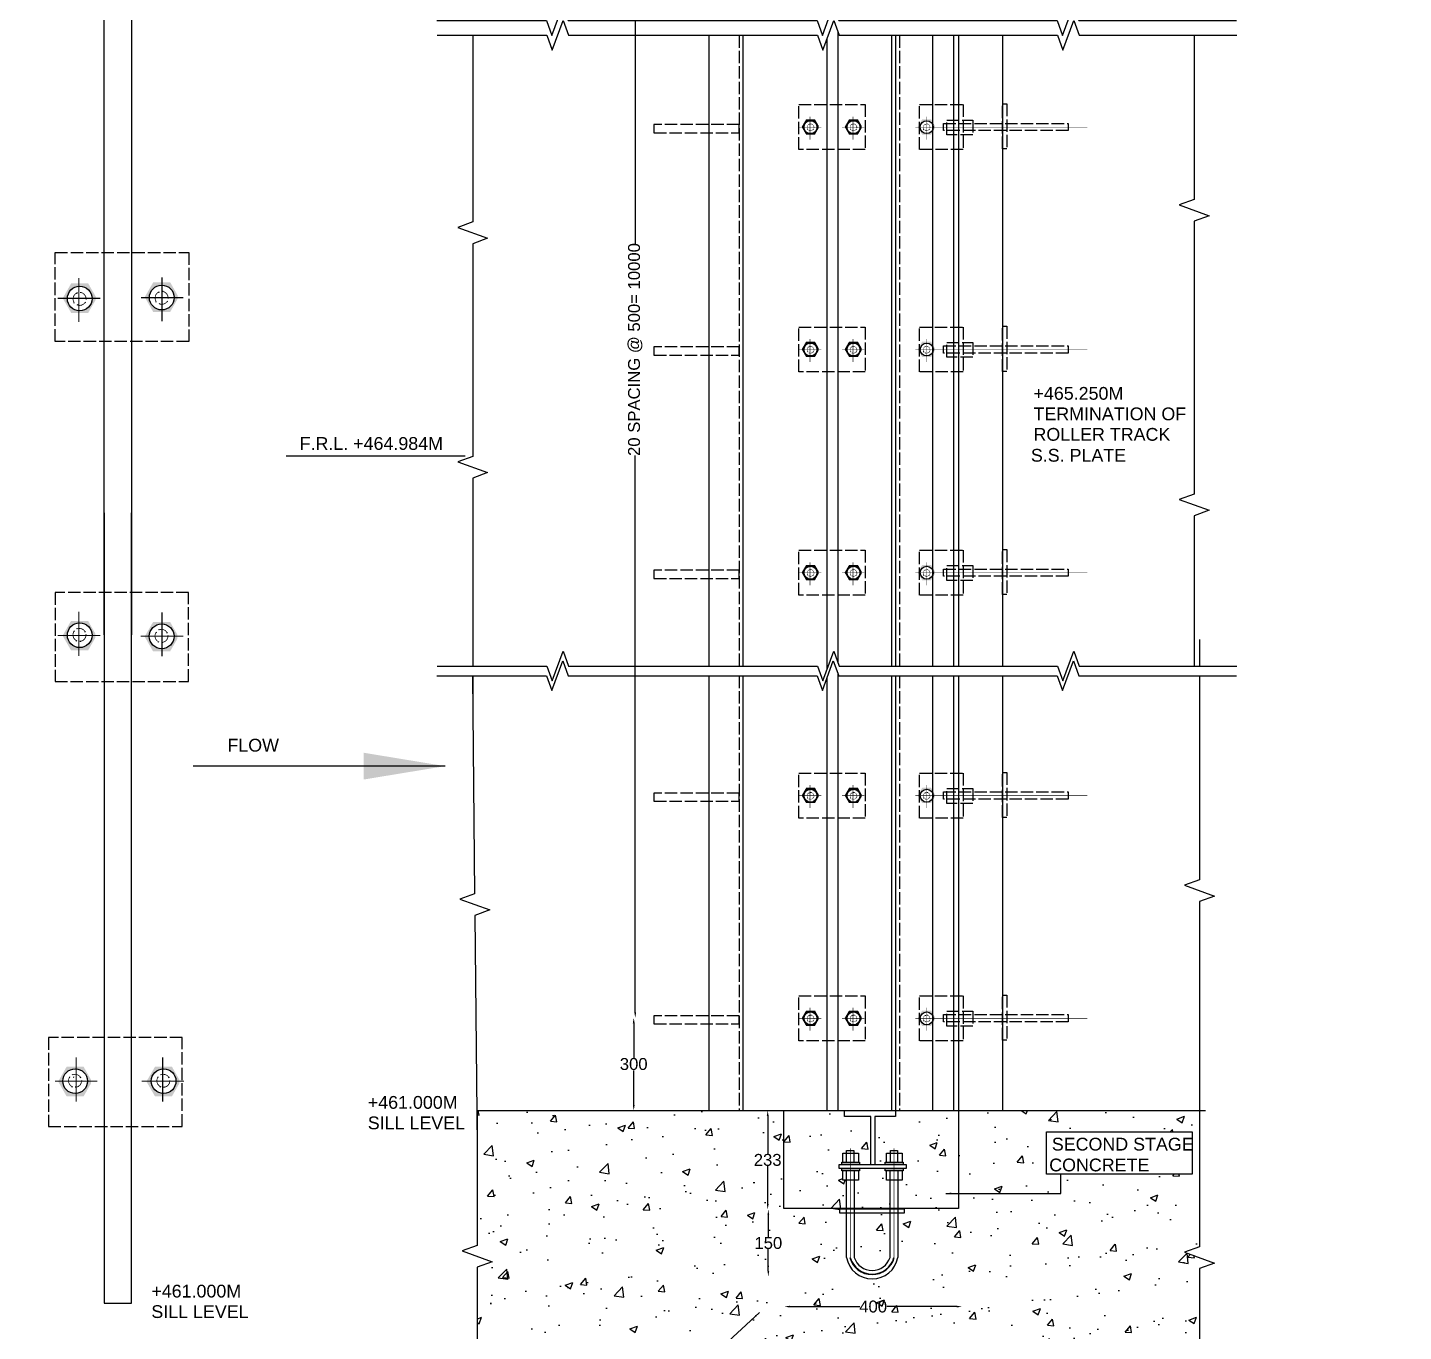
# Model space of a CAD drawing. Header units: metres. Extents: x 9074 to 14616, y 1632 to 4470.
# Drawn here: x 10789 to 12057, y 2594 to 3797 of the extents above; entities that cross this region are included whole.
import ezdxf

# ---------------------------------------------------------------- set-up
doc = ezdxf.new("R2010")
doc.units = ezdxf.units.M
doc.header["$MEASUREMENT"] = 0
doc.linetypes.add('ACAD_ISO02W100', pattern=[15, 12, -3])
doc.layers.add('DRAWING', color=7, linetype='Continuous')
doc.styles.get("Standard").update_dxf_attribs({"font": 'ARIAL_1.TTF'})
doc.dimstyles.get("Standard").update_dxf_attribs({"dimtxt": 11, "dimasz": 5, "dimexe": 0.18, "dimexo": 0.0625, "dimgap": 0.09, "dimtad": 0, "dimtih": 1, "dimtoh": 1, "dimdec": 0, "dimzin": 0, "dimdsep": 46, "dimtxsty": 'Standard', "dimcen": 0, "dimse1": 1, "dimse2": 1, "dimadec": 0, "dimazin": 0, "dimtfac": 1, "dimtdec": 0, "dimtofl": 0, "dimtmove": 0, "dimatfit": 3, "dimfxl": 0, "dimtolj": 1, "dimtzin": 0, "dimarcsym": 0})
picture_1 = doc.add_image_def('image1.jpg', size_in_pixel=(7220, 3698))
pattern_1 = [(50, (0, 0), (71.72602, -6.2752), [7.5, -82.5]), (355, (0, 0), (-13.87513, 75.2192), [6, -66]), (100.4514, (5.98, -0.52), (57.85094, 68.94395), [6.374, -70.1142]), (46.1842, (0, 20), (106.7241, -16.5519), [11.25, -123.75]), (96.6356, (8.89, 18.62), (93.4663, 97.4118), [9.561, -105.1713]), (351.1842, (0, 20), (93.4662, 97.4119), [9, -99]), (21, (10, 15), (59.6907, -40.2619), [7.5, -82.5]), (326, (10, 15), (24.33153, 72.515), [6, -66]), (71.4514, (14.974, 11.645), (84.02226, 32.25305), [6.374, -70.1142]), (37.5, (0, 0), (1.215986, 33.289385), [0, -65.2, 0, -67, 0, -66.25]), (7.5, (0, 0), (26.30695, 39.44117), [0, -38.2, 0, -63.7, 0, -25.25]), (327.5, (-22.3, 0), (53.382244, -2.25549), [0, -25, 0, -78, 0, -103.5]), (317.5, (-32.3, 0), (58.31862, 10.0105), [0, -32.5, 0, -51.8, 0, -73.5])]

# ---------------------------------------------------------------- blocks, each defined once
blk = doc.blocks.new('*D20')
at = {"layer": 'Defpoints', "color": 0, "transparency": 16777216}
for p in [(11354.8, 4115.9), (11348.9, 2883.7), (11358.5, 2883.7)]:
    blk.add_point(p, dxfattribs=at)
at = {"layer": 'DRAWING', "color": 0, "lineweight": -2, "transparency": 16777216}
for p, q in [((11348.9, 4110.9), (11348.9, 3597.4)), ((11348.9, 2888.7), (11348.9, 3402.2))]:
    blk.add_line(p, q, dxfattribs=at)
at = {"layer": 'DRAWING', "color": 0, "transparency": 16777216}
for points in [[(11348.1, 4110.9), (11349.8, 4110.9), (11348.9, 4115.9)], [(11348.1, 2888.7), (11349.8, 2888.7), (11348.9, 2883.7)]]:
    blk.add_solid(points, dxfattribs=at)
at = {"layer": 'DRAWING', "color": 0, "transparency": 16777216, "insert": (11348.9, 3499.8), "char_height": 11, "attachment_point": 5, "rotation": 90}
blk.add_mtext('\\A1;20 SPACING @ 500= 10000', dxfattribs=at)
blk = doc.blocks.new('*D21')
at = {"layer": 'Defpoints', "color": 0, "transparency": 16777216}
for p in [(11348.9, 2883.7), (11347.5, 2798.2), (11348.9, 2798.2)]:
    blk.add_point(p, dxfattribs=at)
at = {"layer": 'DRAWING', "color": 0, "lineweight": -2, "transparency": 16777216}
for p, q in [((11347.5, 2878.7), (11347.5, 2846.7)), ((11347.5, 2803.2), (11347.5, 2835.2))]:
    blk.add_line(p, q, dxfattribs=at)
at = {"layer": 'DRAWING', "color": 0, "transparency": 16777216}
for points in [[(11346.7, 2878.7), (11348.4, 2878.7), (11347.5, 2883.7)], [(11346.7, 2803.2), (11348.4, 2803.2), (11347.5, 2798.2)]]:
    blk.add_solid(points, dxfattribs=at)
at = {"layer": 'DRAWING', "color": 0, "transparency": 16777216, "insert": (11347.5, 2841), "char_height": 11, "attachment_point": 5}
blk.add_mtext('\\A1;300', dxfattribs=at)
blk = doc.blocks.new('*D22')
at = {"layer": 'Defpoints', "color": 0, "transparency": 16777216}
for p in [(11471, 2798.2), (11471, 2798.2), (11471, 2707)]:
    blk.add_point(p, dxfattribs=at)
at = {"layer": 'DRAWING', "color": 0, "lineweight": -2, "transparency": 16777216}
for p, q in [((11471, 2793.2), (11471, 2758.3)), ((11471, 2712), (11471, 2746.9))]:
    blk.add_line(p, q, dxfattribs=at)
at = {"layer": 'DRAWING', "color": 0, "transparency": 16777216}
for points in [[(11470.2, 2793.2), (11471.9, 2793.2), (11471, 2798.2)], [(11470.2, 2712), (11471.9, 2712), (11471, 2707)]]:
    blk.add_solid(points, dxfattribs=at)
at = {"layer": 'DRAWING', "color": 0, "transparency": 16777216, "insert": (11471, 2752.6), "char_height": 11, "attachment_point": 5}
blk.add_mtext('\\A1;233', dxfattribs=at)
blk = doc.blocks.new('*D23')
at = {"layer": 'Defpoints', "color": 0, "transparency": 16777216}
for p in [(11471, 2707), (11471.6, 2645.1), (11471.6, 2645.1)]:
    blk.add_point(p, dxfattribs=at)
at = {"layer": 'DRAWING', "color": 0, "lineweight": -2, "transparency": 16777216}
for p, q in [((11471.6, 2702), (11471.6, 2681.7)), ((11471.6, 2650.1), (11471.6, 2670.3))]:
    blk.add_line(p, q, dxfattribs=at)
at = {"layer": 'DRAWING', "color": 0, "transparency": 16777216}
for points in [[(11470.8, 2702), (11472.4, 2702), (11471.6, 2707)], [(11470.8, 2650.1), (11472.4, 2650.1), (11471.6, 2645.1)]]:
    blk.add_solid(points, dxfattribs=at)
at = {"layer": 'DRAWING', "color": 0, "transparency": 16777216, "insert": (11471.6, 2676), "char_height": 11, "attachment_point": 5}
blk.add_mtext('\\A1;150', dxfattribs=at)
blk = doc.blocks.new('*D24')
at = {"layer": 'Defpoints', "color": 0, "transparency": 16777216}
for p in [(11486.2, 2619.7), (11650.2, 2619.3), (11650.2, 2617.4)]:
    blk.add_point(p, dxfattribs=at)
at = {"layer": 'DRAWING', "color": 0, "lineweight": -2, "transparency": 16777216}
for p, q in [((11491.2, 2617.4), (11555.8, 2617.4)), ((11645.2, 2617.4), (11580.7, 2617.4))]:
    blk.add_line(p, q, dxfattribs=at)
at = {"layer": 'DRAWING', "color": 0, "transparency": 16777216}
for points in [[(11491.2, 2618.2), (11491.2, 2616.6), (11486.2, 2617.4)], [(11645.2, 2618.2), (11645.2, 2616.6), (11650.2, 2617.4)]]:
    blk.add_solid(points, dxfattribs=at)
at = {"layer": 'DRAWING', "color": 0, "transparency": 16777216, "insert": (11568.2, 2617.4), "char_height": 11, "attachment_point": 5}
blk.add_mtext('\\A1;400', dxfattribs=at)

msp = doc.modelspace()

# ---------------------------------------------------------------- hatches: boundary and pattern name
at = {"layer": 'DRAWING'}
h = msp.add_hatch(color=256, dxfattribs=at)
h.paths.add_polyline_path([(11514.6, 3712.1), (11506.4, 3712.1), (11502.3, 3705), (11506.4, 3698), (11514.6, 3698), (11518.1, 3704.1), (11518.1, 3705.9)])
h.paths.add_polyline_path([(11516.5, 3704.8, -1), (11504.6, 3704.8, -1)], flags=16)
h = msp.add_hatch(color=256, dxfattribs=at)
h.paths.add_polyline_path([(11509.2, 3707.4), (11509, 3707.7, 0.289368), (11507.1, 3704.7, 0.151465), (11507.7, 3702.8), (11508, 3703, -0.151465), (11507.5, 3704.7, -0.289368)])
h.paths.add_polyline_path([(11510.9, 3708), (11510.9, 3707.6, -0.372066), (11513.4, 3704.7), (11513.8, 3704.7, 0.372066)])
h.paths.add_polyline_path([(11513.3, 3703), (11512.9, 3703.1, -0.353713), (11509.3, 3702), (11509.2, 3701.6, 0.368397)])
h = msp.add_hatch(color=256, dxfattribs=at)
h.paths.add_polyline_path([(11554.2, 3712.1), (11546, 3712.1), (11541.9, 3705), (11546, 3698), (11554.2, 3698), (11557.7, 3704.1), (11557.7, 3705.9)])
h.paths.add_polyline_path([(11556.1, 3704.8, -1), (11544.2, 3704.8, -1)], flags=16)
h = msp.add_hatch(color=256, dxfattribs=at)
h.paths.add_polyline_path([(11548.8, 3707.4), (11548.6, 3707.7, 0.289368), (11546.7, 3704.7, 0.151465), (11547.3, 3702.8), (11547.6, 3703, -0.151465), (11547.1, 3704.7, -0.289368)])
h.paths.add_polyline_path([(11550.5, 3708), (11550.5, 3707.6, -0.372066), (11553, 3704.7), (11553.4, 3704.7, 0.372066)])
h.paths.add_polyline_path([(11552.9, 3703), (11552.5, 3703.1, -0.353713), (11548.9, 3702), (11548.8, 3701.6, 0.368397)])
h = msp.add_hatch(color=256, dxfattribs=at)
h.paths.add_polyline_path([(11621.6, 3712.1), (11613.4, 3712.1), (11609.3, 3705), (11613.4, 3698), (11621.6, 3698), (11625.2, 3704.1), (11625.2, 3705.9)])
h.paths.add_polyline_path([(11623.5, 3704.8, -1), (11611.6, 3704.8, -1)], flags=16)
h = msp.add_hatch(color=256, dxfattribs=at)
h.paths.add_polyline_path([(11616.2, 3707.4), (11616.1, 3707.7, 0.289368), (11614.2, 3704.7, 0.151465), (11614.7, 3702.8), (11615.1, 3703, -0.151465), (11614.5, 3704.7, -0.289368)])
h.paths.add_polyline_path([(11618, 3708), (11617.9, 3707.6, -0.372066), (11620.4, 3704.7), (11620.8, 3704.7, 0.372066)])
h.paths.add_polyline_path([(11620.3, 3703), (11619.9, 3703.1, -0.353713), (11616.4, 3702), (11616.3, 3701.6, 0.368397)])
h = msp.add_hatch(color=256, dxfattribs=at)
h.paths.add_polyline_path([(10844.7, 3560.7), (10829, 3560.7), (10821.2, 3547.1), (10829, 3533.6), (10844.7, 3533.6), (10851.5, 3545.4), (10851.5, 3548.9)])
h.paths.add_polyline_path([(10848.4, 3546.8, -1), (10825.5, 3546.8, -1)], flags=16)
h = msp.add_hatch(color=256, dxfattribs=at)
h.paths.add_polyline_path([(10834.4, 3551.6), (10834, 3552.3, 0.289368), (10830.4, 3546.5, 0.151465), (10831.5, 3542.9), (10832.1, 3543.3, -0.151465), (10831.1, 3546.5, -0.289368)])
h.paths.add_polyline_path([(10837.7, 3552.8), (10837.6, 3552.1, -0.372066), (10842.4, 3546.5), (10843.2, 3546.5, 0.372066)])
h.paths.add_polyline_path([(10842.3, 3543.2), (10841.5, 3543.4, -0.353713), (10834.7, 3541.2), (10834.4, 3540.5, 0.368397)])
h = msp.add_hatch(color=256, dxfattribs=at)
h.paths.add_polyline_path([(10920.3, 3561.7), (10904.6, 3561.7), (10896.8, 3548.1), (10904.6, 3534.5), (10920.3, 3534.5), (10927.1, 3546.4), (10927.1, 3549.8)])
h.paths.add_polyline_path([(10924, 3547.7, -1), (10901.1, 3547.7, -1)], flags=16)
h = msp.add_hatch(color=256, dxfattribs=at)
h.paths.add_polyline_path([(10909.9, 3552.5), (10909.6, 3553.2, 0.289368), (10906, 3547.4, 0.151465), (10907.1, 3543.8), (10907.7, 3544.2, -0.151465), (10906.7, 3547.4, -0.289368)])
h.paths.add_polyline_path([(10913.3, 3553.8), (10913.2, 3553, -0.372066), (10918, 3547.4), (10918.8, 3547.4, 0.372066)])
h.paths.add_polyline_path([(10917.9, 3544.2), (10917.1, 3544.3, -0.353713), (10910.3, 3542.2), (10910, 3541.5, 0.368397)])
h = msp.add_hatch(color=256, dxfattribs=at)
h.paths.add_polyline_path([(11514.6, 3507.1), (11506.4, 3507.1), (11502.3, 3500), (11506.4, 3492.9), (11514.6, 3492.9), (11518.1, 3499.1), (11518.1, 3500.9)])
h.paths.add_polyline_path([(11516.5, 3499.8, -1), (11504.6, 3499.8, -1)], flags=16)
h = msp.add_hatch(color=256, dxfattribs=at)
h.paths.add_polyline_path([(11509.2, 3502.3), (11509, 3502.7, 0.289368), (11507.1, 3499.6, 0.151465), (11507.7, 3497.8), (11508, 3498, -0.151465), (11507.5, 3499.6, -0.289368)])
h.paths.add_polyline_path([(11510.9, 3502.9), (11510.9, 3502.6, -0.372066), (11513.4, 3499.6), (11513.8, 3499.6, 0.372066)])
h.paths.add_polyline_path([(11513.3, 3497.9), (11512.9, 3498, -0.353713), (11509.3, 3496.9), (11509.2, 3496.5, 0.368397)])
h = msp.add_hatch(color=256, dxfattribs=at)
h.paths.add_polyline_path([(11554.2, 3507.1), (11546, 3507.1), (11541.9, 3500), (11546, 3492.9), (11554.2, 3492.9), (11557.7, 3499.1), (11557.7, 3500.9)])
h.paths.add_polyline_path([(11556.1, 3499.8, -1), (11544.2, 3499.8, -1)], flags=16)
h = msp.add_hatch(color=256, dxfattribs=at)
h.paths.add_polyline_path([(11548.8, 3502.3), (11548.6, 3502.7, 0.289368), (11546.7, 3499.6, 0.151465), (11547.3, 3497.8), (11547.6, 3498, -0.151465), (11547.1, 3499.6, -0.289368)])
h.paths.add_polyline_path([(11550.5, 3502.9), (11550.5, 3502.6, -0.372066), (11553, 3499.6), (11553.4, 3499.6, 0.372066)])
h.paths.add_polyline_path([(11552.9, 3497.9), (11552.5, 3498, -0.353713), (11548.9, 3496.9), (11548.8, 3496.5, 0.368397)])
h = msp.add_hatch(color=256, dxfattribs=at)
h.paths.add_polyline_path([(11621.6, 3507.1), (11613.4, 3507.1), (11609.3, 3500), (11613.4, 3492.9), (11621.6, 3492.9), (11625.2, 3499.1), (11625.2, 3500.9)])
h.paths.add_polyline_path([(11623.5, 3499.8, -1), (11611.6, 3499.8, -1)], flags=16)
h = msp.add_hatch(color=256, dxfattribs=at)
h.paths.add_polyline_path([(11616.2, 3502.3), (11616.1, 3502.7, 0.289368), (11614.2, 3499.6, 0.151465), (11614.7, 3497.8), (11615.1, 3498, -0.151465), (11614.5, 3499.6, -0.289368)])
h.paths.add_polyline_path([(11618, 3502.9), (11617.9, 3502.6, -0.372066), (11620.4, 3499.6), (11620.8, 3499.6, 0.372066)])
h.paths.add_polyline_path([(11620.3, 3497.9), (11619.9, 3498, -0.353713), (11616.4, 3496.9), (11616.3, 3496.5, 0.368397)])
h = msp.add_hatch(color=256, dxfattribs=at)
h.paths.add_polyline_path([(11514.6, 3301.2), (11506.4, 3301.2), (11502.3, 3294.2), (11506.4, 3287.1), (11514.6, 3287.1), (11518.1, 3293.3), (11518.1, 3295.1)])
h.paths.add_polyline_path([(11516.5, 3294, -1), (11504.6, 3294, -1)], flags=16)
h = msp.add_hatch(color=256, dxfattribs=at)
h.paths.add_polyline_path([(11554.2, 3301.2), (11546, 3301.2), (11541.9, 3294.2), (11546, 3287.1), (11554.2, 3287.1), (11557.7, 3293.3), (11557.7, 3295.1)])
h.paths.add_polyline_path([(11556.1, 3294, -1), (11544.2, 3294, -1)], flags=16)
h = msp.add_hatch(color=256, dxfattribs=at)
h.paths.add_polyline_path([(11621.6, 3301.2), (11613.4, 3301.2), (11609.3, 3294.2), (11613.4, 3287.1), (11621.6, 3287.1), (11625.2, 3293.3), (11625.2, 3295.1)])
h.paths.add_polyline_path([(11623.5, 3294, -1), (11611.6, 3294, -1)], flags=16)
h = msp.add_hatch(color=256, dxfattribs=at)
h.paths.add_polyline_path([(11509.2, 3296.5), (11509, 3296.8, 0.289368), (11507.1, 3293.8, 0.151465), (11507.7, 3291.9), (11508, 3292.1, -0.151465), (11507.5, 3293.8, -0.289368)])
h.paths.add_polyline_path([(11510.9, 3297.1), (11510.9, 3296.7, -0.372066), (11513.4, 3293.8), (11513.8, 3293.8, 0.372066)])
h.paths.add_polyline_path([(11513.3, 3292.1), (11512.9, 3292.2, -0.353713), (11509.3, 3291.1), (11509.2, 3290.7, 0.368397)])
h = msp.add_hatch(color=256, dxfattribs=at)
h.paths.add_polyline_path([(11548.8, 3296.5), (11548.6, 3296.8, 0.289368), (11546.7, 3293.8, 0.151465), (11547.3, 3291.9), (11547.6, 3292.1, -0.151465), (11547.1, 3293.8, -0.289368)])
h.paths.add_polyline_path([(11550.5, 3297.1), (11550.5, 3296.7, -0.372066), (11553, 3293.8), (11553.4, 3293.8, 0.372066)])
h.paths.add_polyline_path([(11552.9, 3292.1), (11552.5, 3292.2, -0.353713), (11548.9, 3291.1), (11548.8, 3290.7, 0.368397)])
h = msp.add_hatch(color=256, dxfattribs=at)
h.paths.add_polyline_path([(11616.2, 3296.5), (11616.1, 3296.8, 0.289368), (11614.2, 3293.8, 0.151465), (11614.7, 3291.9), (11615.1, 3292.1, -0.151465), (11614.5, 3293.8, -0.289368)])
h.paths.add_polyline_path([(11618, 3297.1), (11617.9, 3296.7, -0.372066), (11620.4, 3293.8), (11620.8, 3293.8, 0.372066)])
h.paths.add_polyline_path([(11620.3, 3292.1), (11619.9, 3292.2, -0.353713), (11616.4, 3291.1), (11616.3, 3290.7, 0.368397)])
h = msp.add_hatch(color=256, dxfattribs=at)
h.paths.add_polyline_path([(10844.6, 3222.4), (10828.9, 3222.4), (10821.1, 3236), (10828.9, 3249.6), (10844.6, 3249.6), (10851.4, 3237.7), (10851.4, 3234.3)])
h.paths.add_polyline_path([(10848.3, 3236.4, 1), (10825.4, 3236.4, 1)], flags=16)
h = msp.add_hatch(color=256, dxfattribs=at)
h.paths.add_polyline_path([(10920.2, 3221.5), (10904.5, 3221.5), (10896.7, 3235.1), (10904.5, 3248.6), (10920.2, 3248.6), (10927, 3236.8), (10927, 3233.3)])
h.paths.add_polyline_path([(10923.9, 3235.4, 1), (10901, 3235.4, 1)], flags=16)
h = msp.add_hatch(color=256, dxfattribs=at)
h.paths.add_polyline_path([(10834.3, 3231.6), (10833.9, 3230.9, -0.289368), (10830.3, 3236.7, -0.151465), (10831.4, 3240.3), (10832, 3239.9, 0.151465), (10831, 3236.7, 0.289368)])
h.paths.add_polyline_path([(10837.6, 3230.3), (10837.5, 3231.1, 0.372066), (10842.3, 3236.7), (10843.1, 3236.7, -0.372066)])
h.paths.add_polyline_path([(10842.2, 3239.9), (10841.4, 3239.8, 0.353713), (10834.6, 3241.9), (10834.3, 3242.6, -0.368397)])
h = msp.add_hatch(color=256, dxfattribs=at)
h.paths.add_polyline_path([(10909.8, 3230.6), (10909.5, 3230, -0.289368), (10905.9, 3235.7, -0.151465), (10907, 3239.3), (10907.6, 3238.9, 0.151465), (10906.6, 3235.7, 0.289368)])
h.paths.add_polyline_path([(10913.2, 3229.4), (10913.1, 3230.1, 0.372066), (10917.9, 3235.7), (10918.7, 3235.7, -0.372066)])
h.paths.add_polyline_path([(10917.8, 3239), (10917, 3238.9, 0.353713), (10910.2, 3241), (10909.9, 3241.7, -0.368397)])
h = msp.add_hatch(color=256, dxfattribs=at)
h.paths.add_polyline_path([(11514.6, 3095.7), (11506.4, 3095.7), (11502.3, 3088.6), (11506.4, 3081.6), (11514.6, 3081.6), (11518.1, 3087.7), (11518.1, 3089.5)])
h.paths.add_polyline_path([(11516.5, 3088.4, -1), (11504.6, 3088.4, -1)], flags=16)
h = msp.add_hatch(color=256, dxfattribs=at)
h.paths.add_polyline_path([(11554.2, 3095.7), (11546, 3095.7), (11541.9, 3088.6), (11546, 3081.6), (11554.2, 3081.6), (11557.7, 3087.7), (11557.7, 3089.5)])
h.paths.add_polyline_path([(11556.1, 3088.4, -1), (11544.2, 3088.4, -1)], flags=16)
h = msp.add_hatch(color=256, dxfattribs=at)
h.paths.add_polyline_path([(11621.6, 3095.7), (11613.4, 3095.7), (11609.3, 3088.6), (11613.4, 3081.6), (11621.6, 3081.6), (11625.2, 3087.7), (11625.2, 3089.5)])
h.paths.add_polyline_path([(11623.5, 3088.4, -1), (11611.6, 3088.4, -1)], flags=16)
h = msp.add_hatch(color=256, dxfattribs=at)
h.paths.add_polyline_path([(11509.2, 3090.9), (11509, 3091.3, 0.289368), (11507.1, 3088.3, 0.151465), (11507.7, 3086.4), (11508, 3086.6, -0.151465), (11507.5, 3088.3, -0.289368)])
h.paths.add_polyline_path([(11510.9, 3091.6), (11510.9, 3091.2, -0.372066), (11513.4, 3088.3), (11513.8, 3088.3, 0.372066)])
h.paths.add_polyline_path([(11513.3, 3086.6), (11512.9, 3086.7, -0.353713), (11509.3, 3085.5), (11509.2, 3085.2, 0.368397)])
h = msp.add_hatch(color=256, dxfattribs=at)
h.paths.add_polyline_path([(11548.8, 3090.9), (11548.6, 3091.3, 0.289368), (11546.7, 3088.3, 0.151465), (11547.3, 3086.4), (11547.6, 3086.6, -0.151465), (11547.1, 3088.3, -0.289368)])
h.paths.add_polyline_path([(11550.5, 3091.6), (11550.5, 3091.2, -0.372066), (11553, 3088.3), (11553.4, 3088.3, 0.372066)])
h.paths.add_polyline_path([(11552.9, 3086.6), (11552.5, 3086.7, -0.353713), (11548.9, 3085.5), (11548.8, 3085.2, 0.368397)])
h = msp.add_hatch(color=256, dxfattribs=at)
h.paths.add_polyline_path([(11616.2, 3090.9), (11616.1, 3091.3, 0.289368), (11614.2, 3088.3, 0.151465), (11614.7, 3086.4), (11615.1, 3086.6, -0.151465), (11614.5, 3088.3, -0.289368)])
h.paths.add_polyline_path([(11618, 3091.6), (11617.9, 3091.2, -0.372066), (11620.4, 3088.3), (11620.8, 3088.3, 0.372066)])
h.paths.add_polyline_path([(11620.3, 3086.6), (11619.9, 3086.7, -0.353713), (11616.4, 3085.5), (11616.3, 3085.2, 0.368397)])
h = msp.add_hatch(color=256, dxfattribs=at)
h.paths.add_polyline_path([(11514.6, 2890.4), (11506.4, 2890.4), (11502.3, 2883.3), (11506.4, 2876.2), (11514.6, 2876.2), (11518.1, 2882.4), (11518.1, 2884.2)])
h.paths.add_polyline_path([(11516.5, 2883.1, -1), (11504.6, 2883.1, -1)], flags=16)
h = msp.add_hatch(color=256, dxfattribs=at)
h.paths.add_polyline_path([(11509.2, 2885.6), (11509, 2886, 0.289368), (11507.1, 2883, 0.151465), (11507.7, 2881.1), (11508, 2881.3, -0.151465), (11507.5, 2883, -0.289368)])
h.paths.add_polyline_path([(11510.9, 2886.3), (11510.9, 2885.9, -0.372066), (11513.4, 2883), (11513.8, 2883, 0.372066)])
h.paths.add_polyline_path([(11513.3, 2881.3), (11512.9, 2881.3, -0.353713), (11509.3, 2880.2), (11509.2, 2879.9, 0.368397)])
h = msp.add_hatch(color=256, dxfattribs=at)
h.paths.add_polyline_path([(11554.2, 2890.4), (11546, 2890.4), (11541.9, 2883.3), (11546, 2876.2), (11554.2, 2876.2), (11557.7, 2882.4), (11557.7, 2884.2)])
h.paths.add_polyline_path([(11556.1, 2883.1, -1), (11544.2, 2883.1, -1)], flags=16)
h = msp.add_hatch(color=256, dxfattribs=at)
h.paths.add_polyline_path([(11548.8, 2885.6), (11548.6, 2886, 0.289368), (11546.7, 2883, 0.151465), (11547.3, 2881.1), (11547.6, 2881.3, -0.151465), (11547.1, 2883, -0.289368)])
h.paths.add_polyline_path([(11550.5, 2886.3), (11550.5, 2885.9, -0.372066), (11553, 2883), (11553.4, 2883, 0.372066)])
h.paths.add_polyline_path([(11552.9, 2881.3), (11552.5, 2881.3, -0.353713), (11548.9, 2880.2), (11548.8, 2879.9, 0.368397)])
h = msp.add_hatch(color=256, dxfattribs=at)
h.paths.add_polyline_path([(11621.6, 2890.4), (11613.4, 2890.4), (11609.3, 2883.3), (11613.4, 2876.2), (11621.6, 2876.2), (11625.2, 2882.4), (11625.2, 2884.2)])
h.paths.add_polyline_path([(11623.5, 2883.1, -1), (11611.6, 2883.1, -1)], flags=16)
h = msp.add_hatch(color=256, dxfattribs=at)
h.paths.add_polyline_path([(11616.2, 2885.6), (11616.1, 2886, 0.289368), (11614.2, 2883, 0.151465), (11614.7, 2881.1), (11615.1, 2881.3, -0.151465), (11614.5, 2883, -0.289368)])
h.paths.add_polyline_path([(11618, 2886.3), (11617.9, 2885.9, -0.372066), (11620.4, 2883), (11620.8, 2883, 0.372066)])
h.paths.add_polyline_path([(11620.3, 2881.3), (11619.9, 2881.3, -0.353713), (11616.4, 2880.2), (11616.3, 2879.9, 0.368397)])
h = msp.add_hatch(color=256, dxfattribs=at)
h.paths.add_polyline_path([(10840.5, 2811.3), (10824.8, 2811.3), (10817, 2824.9), (10824.8, 2838.5), (10840.5, 2838.5), (10847.3, 2826.6), (10847.3, 2823.2)])
h.paths.add_polyline_path([(10844.2, 2825.3, 1), (10821.3, 2825.3, 1)], flags=16)
h = msp.add_hatch(color=256, dxfattribs=at)
h.paths.add_polyline_path([(10830.1, 2820.5), (10829.8, 2819.8, -0.289368), (10826.2, 2825.6, -0.151465), (10827.3, 2829.2), (10827.9, 2828.8, 0.151465), (10826.9, 2825.6, 0.289368)])
h.paths.add_polyline_path([(10833.5, 2819.2), (10833.4, 2820, 0.372066), (10838.2, 2825.6), (10839, 2825.6, -0.372066)])
h.paths.add_polyline_path([(10838.1, 2828.8), (10837.3, 2828.7, 0.353713), (10830.5, 2830.8), (10830.2, 2831.5, -0.368397)])
h = msp.add_hatch(color=256, dxfattribs=at)
h.paths.add_polyline_path([(10921.9, 2811.3), (10906.2, 2811.3), (10898.4, 2824.9), (10906.2, 2838.5), (10921.9, 2838.5), (10928.7, 2826.6), (10928.7, 2823.2)])
h.paths.add_polyline_path([(10925.6, 2825.3, 1), (10902.7, 2825.3, 1)], flags=16)
h = msp.add_hatch(color=256, dxfattribs=at)
h.paths.add_polyline_path([(10911.6, 2820.5), (10911.2, 2819.8, -0.289368), (10907.6, 2825.6, -0.151465), (10908.7, 2829.2), (10909.3, 2828.8, 0.151465), (10908.3, 2825.6, 0.289368)])
h.paths.add_polyline_path([(10914.9, 2819.2), (10914.8, 2820, 0.372066), (10919.6, 2825.6), (10920.4, 2825.6, -0.372066)])
h.paths.add_polyline_path([(10919.5, 2828.8), (10918.7, 2828.7, 0.353713), (10911.9, 2830.8), (10911.6, 2831.5, -0.368397)])
h = msp.add_hatch(dxfattribs=at)
h.set_pattern_fill('AR-CONC', color=256, scale=10, style=0)
h.set_pattern_definition(pattern_1)
h.paths.add_polyline_path([(11543.6, 2703.5), (11537.4, 2703.5), (11537.4, 2707.4), (11543.6, 2707.4), (11543.6, 2707.8), (11486, 2707.8), (11486, 2798.2), (11203.2, 2798.2), (11203.2, 2673.8), (11189.5, 2668.8), (11216.9, 2658.8), (11203.2, 2653.8), (11203.2, 2564.6), (11317, 2564.6), (11322, 2550.9), (11332, 2578.4), (11337, 2564.6), (11508.9, 2564.6), (11679, 2564.6), (11684, 2550.9), (11694, 2578.4), (11699, 2564.6), (11869, 2564.6), (11869, 2652.6), (11882.8, 2657.6), (11855.3, 2667.6), (11869, 2672.6), (11869, 2798.2), (11647, 2798.2), (11647, 2707.8), (11591, 2707.8), (11591, 2707.4), (11596.9, 2707.4), (11596.9, 2703.5), (11591, 2703.5), (11591, 2662.7, -0.83115), (11543.6, 2662.7)])
h.paths.add_polyline_path([(11728, 2739.5), (11728, 2778.4), (11862.3, 2778.4), (11862.3, 2739.5)], flags=16)
h.paths.add_polyline_path([(11583.8, 2734.1), (11580.6, 2734.1), (11580.6, 2742.6), (11579.4, 2742.6), (11579.4, 2744.6), (11555.7, 2744.6), (11555.7, 2742.6), (11554.7, 2742.6), (11554.7, 2734.1), (11550.8, 2734.1), (11550.8, 2707.8), (11583.8, 2707.8)], flags=17)
h.paths.add_polyline_path([(11566, 2792.7), (11541.9, 2792.7), (11541.9, 2798.2), (11486, 2798.2), (11486, 2707.8), (11543.6, 2707.8), (11543.6, 2734.1), (11540.4, 2734.1), (11540.4, 2742.6), (11539.2, 2742.6), (11539.2, 2744.6), (11536.9, 2744.6), (11536.9, 2748.5), (11539.2, 2748.5), (11539.2, 2750.5), (11540.4, 2750.5), (11540.4, 2758.8), (11543.8, 2758.8), (11543.8, 2761.2), (11550.5, 2761.2), (11550.5, 2758.8), (11554.8, 2758.8), (11554.8, 2750.5), (11555.7, 2750.5), (11555.7, 2748.5), (11566, 2748.5)], flags=17)
h.paths.add_polyline_path([(11647, 2798.2), (11588.8, 2798.2), (11588.8, 2792.7), (11569.8, 2792.7), (11569.8, 2748.5), (11579.4, 2748.5), (11579.4, 2750.5), (11580.6, 2750.5), (11580.6, 2758.8), (11584.1, 2758.8), (11584.1, 2761.2), (11590.8, 2761.2), (11590.8, 2758.8), (11595, 2758.8), (11595, 2750.5), (11596, 2750.5), (11596, 2748.5), (11598.8, 2748.5), (11598.8, 2744.6), (11596, 2744.6), (11596, 2742.6), (11595, 2742.6), (11595, 2734.1), (11591, 2734.1), (11591, 2707.8), (11647, 2707.8)], flags=17)
h.paths.add_polyline_path([(11727.5, 2738.8), (11825.9, 2738.8), (11825.9, 2757.1), (11727.5, 2757.1)], flags=24)
h.paths.add_polyline_path([(11729.9, 2758.1), (11866.7, 2758.1), (11866.7, 2776.4), (11729.9, 2776.4)], flags=24)
h = msp.add_hatch(dxfattribs=at)
h.set_pattern_fill('AR-CONC', color=256, scale=10, style=0)
h.set_pattern_definition(pattern_1)
h.paths.add_polyline_path([(11583.8, 2703.5), (11550.8, 2703.5), (11550.8, 2662.7, 0.728068), (11583.8, 2662.7)])
msp.add_hatch(color=256, dxfattribs=at).paths.add_polyline_path([(11587.8, 2662.7), (11587.4, 2662.7, -0.758859), (11547.2, 2662.7), (11546.7, 2662.7, 0.771708)])

# ---------------------------------------------------------------- linework, layer by layer
for p, q in [((10859.4, 3236.8), (10859.4, 4155.9)), ((10884.5, 4155.9), (10884.5, 3236.8)), ((10859.4, 3349.3), (10859.4, 2620.6)), ((10884.5, 2620.6), (10884.5, 3349.3)), ((11543.6, 2662.7), (11543.6, 2742.6)), ((11550.8, 2742.6), (11550.8, 2662.7)), ((11583.8, 2662.7), (11583.8, 2742.6)), ((11591, 2742.6), (11591, 2662.7)), ((11550.8, 2707.4), (11543.6, 2707.4)), ((11591, 2707.4), (11583.8, 2707.4)), ((10859.4, 2620.6), (10884.5, 2620.6))]:
    msp.add_line(p, q, dxfattribs=at)
at = {"layer": 'DRAWING', "linetype": 'Continuous'}
for points in [[(11166.1, 3803), (11267.2, 3803), (11272.2, 3789.2), (11282.2, 3816.7), (11287.2, 3803), (11388.4, 3803)], [(11355, 3803), (11516.5, 3803), (11521.5, 3789.2), (11531.5, 3816.7), (11536.5, 3803), (11688.5, 3803)], [(11655.1, 3803), (11737.9, 3803), (11742.9, 3789.2), (11752.9, 3816.7), (11757.9, 3803), (11903.1, 3803)], [(11166.4, 3789.5), (11267.5, 3789.5), (11272.5, 3775.8), (11282.5, 3803.2), (11287.5, 3789.5), (11388.7, 3789.5)], [(11355.3, 3789.5), (11516.9, 3789.5), (11521.9, 3775.8), (11531.9, 3803.2), (11536.9, 3789.5), (11688.8, 3789.5)], [(11655.4, 3789.5), (11738.2, 3789.5), (11743.2, 3775.8), (11753.2, 3803.2), (11758.2, 3789.5), (11903.5, 3789.5)], [(11199.2, 3789.5), (11199.2, 3617.4), (11185.4, 3612.4), (11212.9, 3602.4), (11199.2, 3597.4), (11199.2, 3474.5)], [(11199.2, 3789.5), (11199.2, 3769.6)], [(11864.2, 3789.5), (11864.2, 3638.1), (11850.4, 3633.1), (11877.9, 3623.1), (11864.2, 3618.1), (11864.2, 3476.3)], [(11864.2, 3789.5), (11864.2, 3769.6)], [(11199.2, 3507.9), (11199.2, 3401.3), (11185.4, 3396.3), (11212.9, 3386.3), (11199.2, 3381.3), (11199.2, 3208)], [(11864.2, 3509.7), (11864.2, 3366.6), (11850.4, 3361.6), (11877.9, 3351.6), (11864.2, 3346.6), (11864.2, 3208)], [(11166.4, 3208), (11267.5, 3208), (11272.5, 3194.3), (11282.5, 3221.8), (11287.5, 3208), (11388.7, 3208)], [(11355.3, 3208), (11516.9, 3208), (11521.9, 3194.3), (11531.9, 3221.8), (11536.9, 3208), (11688.8, 3208)], [(11655.4, 3208), (11738.2, 3208), (11743.2, 3194.3), (11753.2, 3221.8), (11758.2, 3208), (11903.5, 3208)], [(11869, 3232.4), (11869, 3208)], [(11166.1, 3199.1), (11267.2, 3199.1), (11272.2, 3185.3), (11282.2, 3212.8), (11287.2, 3199.1), (11388.4, 3199.1)], [(11355, 3199.1), (11516.5, 3199.1), (11521.5, 3185.3), (11531.5, 3212.8), (11536.5, 3199.1), (11688.5, 3199.1)], [(11655.1, 3199.1), (11737.9, 3199.1), (11742.9, 3185.3), (11752.9, 3212.8), (11757.9, 3199.1), (11903.1, 3199.1)], [(11198.9, 3199.1), (11200.9, 2998), (11187.2, 2992.9), (11214.8, 2983.1), (11201.1, 2978), (11203.2, 2764.9)], [(11199.2, 3199.1), (11199.2, 3174.7)], [(11869, 3199.1), (11869, 3010.9), (11855.3, 3005.9), (11882.8, 2995.9), (11869, 2990.9), (11869, 2764.9)], [(11203.2, 2798.2), (11203.2, 2673.8), (11189.5, 2668.8), (11216.9, 2658.8), (11203.2, 2653.8), (11203.2, 2529.4)], [(11869, 2798.2), (11869, 2672.6), (11855.3, 2667.6), (11882.8, 2657.6), (11869, 2652.6), (11869, 2527)]]:
    msp.add_lwpolyline(points, dxfattribs=at)
at = {"layer": 'DRAWING'}
for points in [[(11535.6, 3792.9), (11535.6, 3211.5)], [(11416.9, 3789.5), (11416.9, 3208)], [(11448.2, 3789.5), (11448.2, 3208)], [(11525.6, 3786.1), (11525.6, 3204.6)], [(11585.2, 3789.5), (11585.2, 3208)], [(11588.8, 3789.5), (11588.8, 3208)], [(11623, 3789.5), (11623, 3208)], [(11642.4, 3789.5), (11642.4, 3208)], [(11647, 3789.5), (11647, 3208)], [(11687.5, 3789.5), (11687.5, 3208)], [(11509, 3707.7), (11509.2, 3707.4)], [(11510.9, 3708), (11510.9, 3707.6)], [(11513.4, 3704.7), (11513.8, 3704.7)], [(11548.6, 3707.7), (11548.8, 3707.4)], [(11550.5, 3708), (11550.5, 3707.6)], [(11553, 3704.7), (11553.4, 3704.7)], [(11616.1, 3707.7), (11616.2, 3707.4)], [(11618, 3708), (11617.9, 3707.6)], [(11620.4, 3704.7), (11620.8, 3704.7)], [(11507.7, 3702.8), (11508, 3703)], [(11509.3, 3702), (11509.2, 3701.6)], [(11512.9, 3703.1), (11513.3, 3703)], [(11547.3, 3702.8), (11547.6, 3703)], [(11548.9, 3702), (11548.8, 3701.6)], [(11552.5, 3703.1), (11552.9, 3703)], [(11614.7, 3702.8), (11615.1, 3703)], [(11616.4, 3702), (11616.3, 3701.6)], [(11619.9, 3703.1), (11620.3, 3703)], [(10834, 3552.3), (10834.4, 3551.6)], [(10837.7, 3552.8), (10837.6, 3552.1)], [(10909.6, 3553.2), (10909.9, 3552.5)], [(10913.3, 3553.8), (10913.2, 3553)], [(10831.5, 3542.9), (10832.1, 3543.3)], [(10834.7, 3541.2), (10834.4, 3540.5)], [(10841.5, 3543.4), (10842.3, 3543.2)], [(10842.4, 3546.5), (10843.2, 3546.5)], [(10907.1, 3543.8), (10907.7, 3544.2)], [(10910.3, 3542.2), (10910, 3541.5)], [(10917.1, 3544.3), (10917.9, 3544.2)], [(10918, 3547.4), (10918.8, 3547.4)], [(11509, 3502.7), (11509.2, 3502.3)], [(11510.9, 3502.9), (11510.9, 3502.6)], [(11548.6, 3502.7), (11548.8, 3502.3)], [(11550.5, 3502.9), (11550.5, 3502.6)], [(11616.1, 3502.7), (11616.2, 3502.3)], [(11618, 3502.9), (11617.9, 3502.6)], [(11507.7, 3497.8), (11508, 3498)], [(11509.3, 3496.9), (11509.2, 3496.5)], [(11512.9, 3498), (11513.3, 3497.9)], [(11513.4, 3499.6), (11513.8, 3499.6)], [(11547.3, 3497.8), (11547.6, 3498)], [(11548.9, 3496.9), (11548.8, 3496.5)], [(11552.5, 3498), (11552.9, 3497.9)], [(11553, 3499.6), (11553.4, 3499.6)], [(11614.7, 3497.8), (11615.1, 3498)], [(11616.4, 3496.9), (11616.3, 3496.5)], [(11619.9, 3498), (11620.3, 3497.9)], [(11620.4, 3499.6), (11620.8, 3499.6)], [(11192.3, 3401.4), (11027.2, 3401.4)], [(11507.7, 3291.9), (11508, 3292.1)], [(11509, 3296.8), (11509.2, 3296.5)], [(11509.3, 3291.1), (11509.2, 3290.7)], [(11510.9, 3297.1), (11510.9, 3296.7)], [(11512.9, 3292.2), (11513.3, 3292.1)], [(11513.4, 3293.8), (11513.8, 3293.8)], [(11547.3, 3291.9), (11547.6, 3292.1)], [(11548.6, 3296.8), (11548.8, 3296.5)], [(11548.9, 3291.1), (11548.8, 3290.7)], [(11550.5, 3297.1), (11550.5, 3296.7)], [(11552.5, 3292.2), (11552.9, 3292.1)], [(11553, 3293.8), (11553.4, 3293.8)], [(11614.7, 3291.9), (11615.1, 3292.1)], [(11616.1, 3296.8), (11616.2, 3296.5)], [(11616.4, 3291.1), (11616.3, 3290.7)], [(11618, 3297.1), (11617.9, 3296.7)], [(11619.9, 3292.2), (11620.3, 3292.1)], [(11620.4, 3293.8), (11620.8, 3293.8)], [(10831.4, 3240.3), (10832, 3239.9)], [(10834.6, 3241.9), (10834.3, 3242.6)], [(10841.4, 3239.8), (10842.2, 3239.9)], [(10842.3, 3236.7), (10843.1, 3236.7)], [(10907, 3239.3), (10907.6, 3238.9)], [(10910.2, 3241), (10909.9, 3241.7)], [(10917, 3238.9), (10917.8, 3239)], [(10917.9, 3235.7), (10918.7, 3235.7)], [(10833.9, 3230.9), (10834.3, 3231.6)], [(10837.6, 3230.3), (10837.5, 3231.1)], [(10909.5, 3230), (10909.8, 3230.6)], [(10913.2, 3229.4), (10913.1, 3230.1)], [(11416.9, 3199.1), (11416.9, 2798.2)], [(11448.2, 3199.1), (11448.2, 2798.2)], [(11525.6, 3196.5), (11525.6, 2798.2)], [(11535.6, 3201.6), (11535.6, 2798.2)], [(11585.2, 3199.1), (11585.2, 2798.2)], [(11588.8, 3199.1), (11588.8, 2798.2)], [(11623, 3199.1), (11623, 2798.2)], [(11642.4, 3199.1), (11642.4, 2798.2)], [(11647, 3199.1), (11647, 2798.2)], [(11687.5, 3199.1), (11687.5, 2798.2)], [(11507.7, 3086.4), (11508, 3086.6)], [(11509, 3091.3), (11509.2, 3090.9)], [(11509.3, 3085.5), (11509.2, 3085.2)], [(11510.9, 3091.6), (11510.9, 3091.2)], [(11512.9, 3086.7), (11513.3, 3086.6)], [(11513.4, 3088.3), (11513.8, 3088.3)], [(11547.3, 3086.4), (11547.6, 3086.6)], [(11548.6, 3091.3), (11548.8, 3090.9)], [(11548.9, 3085.5), (11548.8, 3085.2)], [(11550.5, 3091.6), (11550.5, 3091.2)], [(11552.5, 3086.7), (11552.9, 3086.6)], [(11553, 3088.3), (11553.4, 3088.3)], [(11614.7, 3086.4), (11615.1, 3086.6)], [(11616.1, 3091.3), (11616.2, 3090.9)], [(11616.4, 3085.5), (11616.3, 3085.2)], [(11618, 3091.6), (11617.9, 3091.2)], [(11619.9, 3086.7), (11620.3, 3086.6)], [(11620.4, 3088.3), (11620.8, 3088.3)], [(11507.7, 2881.1), (11508, 2881.3)], [(11509, 2886), (11509.2, 2885.6)], [(11509.3, 2880.2), (11509.2, 2879.9)], [(11510.9, 2886.3), (11510.9, 2885.9)], [(11512.9, 2881.3), (11513.3, 2881.3)], [(11513.4, 2883), (11513.8, 2883)], [(11547.3, 2881.1), (11547.6, 2881.3)], [(11548.6, 2886), (11548.8, 2885.6)], [(11548.9, 2880.2), (11548.8, 2879.9)], [(11550.5, 2886.3), (11550.5, 2885.9)], [(11552.5, 2881.3), (11552.9, 2881.3)], [(11553, 2883), (11553.4, 2883)], [(11614.7, 2881.1), (11615.1, 2881.3)], [(11616.1, 2886), (11616.2, 2885.6)], [(11616.4, 2880.2), (11616.3, 2879.9)], [(11618, 2886.3), (11617.9, 2885.9)], [(11619.9, 2881.3), (11620.3, 2881.3)], [(11620.4, 2883), (11620.8, 2883)], [(10827.3, 2829.2), (10827.9, 2828.8)], [(10830.5, 2830.8), (10830.2, 2831.5)], [(10830.8, 2829.2), (10831.5, 2828.8)], [(10834, 2830.8), (10833.7, 2831.5)], [(10837.3, 2828.7), (10838.1, 2828.8)], [(10908.7, 2829.2), (10909.3, 2828.8)], [(10911.9, 2830.8), (10911.6, 2831.5)], [(10918.7, 2828.7), (10919.5, 2828.8)], [(10829.8, 2819.8), (10830.1, 2820.5)], [(10833.4, 2819.8), (10833.7, 2820.5)], [(10833.5, 2819.2), (10833.4, 2820)], [(10838.2, 2825.6), (10839, 2825.6)], [(10911.2, 2819.8), (10911.6, 2820.5)], [(10914.9, 2819.2), (10914.8, 2820)], [(10919.6, 2825.6), (10920.4, 2825.6)], [(11202.9, 2798.2), (11874.7, 2798.2)], [(11647, 2798.2), (11647, 2707.8), (11486, 2707.8), (11486, 2798.2)], [(11566, 2748.5), (11566, 2792.7), (11541.9, 2792.7), (11541.9, 2798.2)], [(11588.8, 2798.2), (11588.8, 2792.7), (11569.8, 2792.7), (11569.8, 2748.5)], [(11540.4, 2750.5), (11540.4, 2758.8), (11554.8, 2758.8), (11554.8, 2750.5)], [(11543.8, 2750.5), (11543.8, 2761.2), (11550.5, 2761.2), (11550.5, 2750.5)], [(11580.6, 2750.5), (11580.6, 2758.8), (11595, 2758.8), (11595, 2750.5)], [(11584.1, 2750.5), (11584.1, 2761.2), (11590.8, 2761.2), (11590.8, 2750.5)], [(11554.8, 2748.5), (11540.4, 2748.5)], [(11540.4, 2744.6), (11554.7, 2744.6)], [(11554.7, 2742.6), (11554.7, 2734.1), (11540.4, 2734.1), (11540.4, 2742.6)], [(11543.6, 2744.6), (11550.8, 2744.6)], [(11550.5, 2748.5), (11543.8, 2748.5)], [(11595, 2748.5), (11580.6, 2748.5)], [(11580.6, 2744.6), (11595, 2744.6)], [(11595, 2742.6), (11595, 2734.1), (11580.6, 2734.1), (11580.6, 2742.6)], [(11583.9, 2744.6), (11591.1, 2744.6)], [(11590.8, 2748.5), (11584.1, 2748.5)]]:
    msp.add_lwpolyline(points, dxfattribs=at)
at = {"layer": 'DRAWING', "linetype": 'ACAD_ISO02W100', "ltscale": 0.95}
for points in [[(11444.7, 3789.5), (11444.7, 3208)], [(11592.4, 3789.5), (11592.4, 3208)], [(11444.7, 3199.1), (11444.7, 2798.2)], [(11592.4, 3199.1), (11592.4, 2798.2)]]:
    msp.add_lwpolyline(points, dxfattribs=at)
for points in [[(11499.7, 3725.6), (11561, 3725.6), (11561, 3684.2), (11499.7, 3684.2)], [(11610.8, 3725.6), (11651.2, 3725.6), (11651.2, 3684.2), (11610.8, 3684.2)], [(11687.5, 3726.2), (11691.3, 3726.2), (11691.3, 3684.7), (11687.5, 3684.7)], [(11444.7, 3707.3), (11366.2, 3707.3), (11366.2, 3699.7), (11444.7, 3699.7)], [(11633, 3708.3), (11748, 3708.3), (11748, 3701.6), (11633, 3701.6)], [(11636.1, 3711.4), (11660, 3711.4), (11660, 3697.7), (11636.1, 3697.7)], [(10814.3, 3589.4), (10937.4, 3589.4), (10937.4, 3507.3), (10814.3, 3507.3)], [(11499.7, 3520.5), (11561, 3520.5), (11561, 3479.2), (11499.7, 3479.2)], [(11610.8, 3520.5), (11651.2, 3520.5), (11651.2, 3479.2), (11610.8, 3479.2)], [(11687.5, 3521.2), (11691.3, 3521.2), (11691.3, 3479.6), (11687.5, 3479.6)], [(11444.7, 3502.2), (11366.2, 3502.2), (11366.2, 3494.7), (11444.7, 3494.7)], [(11633, 3503.2), (11748, 3503.2), (11748, 3496.5), (11633, 3496.5)], [(11636.1, 3506.4), (11660, 3506.4), (11660, 3492.7), (11636.1, 3492.7)], [(11499.7, 3314.7), (11561, 3314.7), (11561, 3273.3), (11499.7, 3273.3)], [(11610.8, 3314.7), (11651.2, 3314.7), (11651.2, 3273.3), (11610.8, 3273.3)], [(11687.5, 3315.3), (11691.3, 3315.3), (11691.3, 3273.8), (11687.5, 3273.8)], [(11636.1, 3300.6), (11660, 3300.6), (11660, 3286.9), (11636.1, 3286.9)], [(11444.7, 3296.4), (11366.2, 3296.4), (11366.2, 3288.8), (11444.7, 3288.8)], [(11633, 3297.4), (11748, 3297.4), (11748, 3290.7), (11633, 3290.7)], [(10814.2, 3193.8), (10937.3, 3193.8), (10937.3, 3275.8), (10814.2, 3275.8)], [(11499.7, 3109.2), (11561, 3109.2), (11561, 3067.8), (11499.7, 3067.8)], [(11610.8, 3109.2), (11651.2, 3109.2), (11651.2, 3067.8), (11610.8, 3067.8)], [(11687.5, 3109.8), (11691.3, 3109.8), (11691.3, 3068.3), (11687.5, 3068.3)], [(11636.1, 3095), (11660, 3095), (11660, 3081.3), (11636.1, 3081.3)], [(11444.7, 3090.9), (11366.2, 3090.9), (11366.2, 3083.3), (11444.7, 3083.3)], [(11633, 3091.9), (11748, 3091.9), (11748, 3085.2), (11633, 3085.2)], [(11687.5, 2904.5), (11691.3, 2904.5), (11691.3, 2863), (11687.5, 2863)], [(11499.7, 2903.8), (11561, 2903.8), (11561, 2862.5), (11499.7, 2862.5)], [(11610.8, 2903.8), (11651.2, 2903.8), (11651.2, 2862.5), (11610.8, 2862.5)], [(11444.7, 2885.6), (11366.2, 2885.6), (11366.2, 2878), (11444.7, 2878)], [(11633, 2886.6), (11748, 2886.6), (11748, 2879.9), (11633, 2879.9)], [(11636.1, 2889.7), (11660, 2889.7), (11660, 2876), (11636.1, 2876)], [(10808.2, 2783.5), (10931.3, 2783.5), (10931.3, 2865.5), (10808.2, 2865.5)]]:
    msp.add_lwpolyline(points, close=True, dxfattribs=at)
for points, const_width in [([(11499.9, 3704.8), (11520.4, 3704.8)], 0.522), ([(11510.1, 3714.6), (11510.1, 3693.4)], 0.522), ([(11539.5, 3704.8), (11560, 3704.8)], 0.522), ([(11549.7, 3714.6), (11549.7, 3693.4)], 0.522), ([(11607, 3704.8), (11627.4, 3704.8)], 0.522), ([(11617.1, 3714.6), (11617.1, 3693.4)], 0.522), ([(11627.4, 3704.8), (11765.5, 3704.8)], 0.522), ([(10836.1, 3565.8), (10836.1, 3525.1)], 1), ([(10912.7, 3566.3), (10912.7, 3525.7)], 1), ([(10816.7, 3547), (10855.9, 3547)], 1), ([(10893.3, 3547.6), (10932.5, 3547.6)], 1), ([(11510.1, 3509.6), (11510.1, 3488.4)], 0.522), ([(11549.7, 3509.6), (11549.7, 3488.4)], 0.522), ([(11617.1, 3509.6), (11617.1, 3488.4)], 0.522), ([(11499.9, 3499.8), (11520.4, 3499.8)], 0.522), ([(11539.5, 3499.8), (11560, 3499.8)], 0.522), ([(11607, 3499.8), (11627.4, 3499.8)], 0.522), ([(11627.4, 3499.8), (11765.5, 3499.8)], 0.522), ([(11510.1, 3303.7), (11510.1, 3282.5)], 0.522), ([(11549.7, 3303.7), (11549.7, 3282.5)], 0.522), ([(11617.1, 3303.7), (11617.1, 3282.5)], 0.522), ([(11499.9, 3293.9), (11520.4, 3293.9)], 0.522), ([(11539.5, 3293.9), (11560, 3293.9)], 0.522), ([(11607, 3293.9), (11627.4, 3293.9)], 0.522), ([(11627.4, 3293.9), (11765.5, 3293.9)], 0.522), ([(10836, 3217.3), (10836, 3258)], 1), ([(10912.7, 3216.8), (10912.7, 3257.5)], 1), ([(10816.6, 3236.1), (10855.8, 3236.1)], 1), ([(10893.2, 3235.6), (10932.4, 3235.6)], 1), ([(11510.1, 3098.2), (11510.1, 3077)], 0.522), ([(11549.7, 3098.2), (11549.7, 3077)], 0.522), ([(11617.1, 3098.2), (11617.1, 3077)], 0.522), ([(11499.9, 3088.4), (11520.4, 3088.4)], 0.522), ([(11539.5, 3088.4), (11560, 3088.4)], 0.522), ([(11607, 3088.4), (11627.4, 3088.4)], 0.522), ([(11627.4, 3088.4), (11765.5, 3088.4)], 0.522), ([(11510.1, 2892.9), (11510.1, 2871.7)], 0.522), ([(11549.7, 2892.9), (11549.7, 2871.7)], 0.522), ([(11617.1, 2892.9), (11617.1, 2871.7)], 0.522), ([(11499.9, 2883.1), (11520.4, 2883.1)], 0.522), ([(11539.5, 2883.1), (11560, 2883.1)], 0.522), ([(11607, 2883.1), (11627.4, 2883.1)], 0.522), ([(11627.4, 2883.1), (11765.5, 2883.1)], 0.522), ([(10833.5, 2806.5), (10833.5, 2847.2)], 1), ([(10913.3, 2806.5), (10913.3, 2847.2)], 1), ([(10814.1, 2825.3), (10853.2, 2825.3)], 1), ([(10893.9, 2825.3), (10933, 2825.3)], 1), ([(11547.2, 2763.4), (11547.2, 2662.7)], 0.522), ([(11587.4, 2763.4), (11587.4, 2662.7)], 0.522)]:
    msp.add_lwpolyline(points, dxfattribs=dict(at, const_width=const_width))
at = {"layer": 'DRAWING'}
for points in [[(11728, 2778.4), (11862.3, 2778.4), (11862.3, 2739.5), (11728, 2739.5)], [(11536.9, 2748.5), (11598.8, 2748.5), (11598.8, 2744.6), (11536.9, 2744.6)], [(11539.2, 2750.5), (11555.7, 2750.5), (11555.7, 2748.5), (11539.2, 2748.5)], [(11539.2, 2744.6), (11555.7, 2744.6), (11555.7, 2742.6), (11539.2, 2742.6)], [(11579.4, 2750.5), (11596, 2750.5), (11596, 2748.5), (11579.4, 2748.5)], [(11579.4, 2744.6), (11596, 2744.6), (11596, 2742.6), (11579.4, 2742.6)], [(11537.4, 2707.4), (11596.9, 2707.4), (11596.9, 2703.5), (11537.4, 2703.5)]]:
    msp.add_lwpolyline(points, close=True, dxfattribs=at)
for centre, radius in [((11510.5, 3704.8), 5.96), ((11550.1, 3704.8), 5.96), ((11617.6, 3704.8), 5.96), ((10836.9, 3546.8), 11.4), ((10912.5, 3547.7), 11.4), ((11510.5, 3499.8), 5.96), ((11550.1, 3499.8), 5.96), ((11617.6, 3499.8), 5.96), ((11510.5, 3294), 5.96), ((11550.1, 3294), 5.96), ((11617.6, 3294), 5.96), ((10836.9, 3236.4), 11.4), ((10912.4, 3235.4), 11.4), ((11510.5, 3088.4), 5.96), ((11550.1, 3088.4), 5.96), ((11617.6, 3088.4), 5.96), ((11510.5, 2883.1), 5.96), ((11550.1, 2883.1), 5.96), ((11617.6, 2883.1), 5.96), ((10832.7, 2825.3), 11.4), ((10914.2, 2825.3), 11.4)]:
    msp.add_circle(centre, radius, dxfattribs=at)
for centre, radius, start, end in [((11567.3, 2667.1), 24.1, 190.5367, 349.4633), ((11567.2, 2668.1), 21.2, 194.6847, 345.3153), ((11567.3, 2668.3), 20.9, 195.6133, 344.3867), ((11567.3, 2668), 17.3, 197.8857, 342.1143)]:
    msp.add_arc(centre, radius, start, end, dxfattribs=at)

# ---------------------------------------------------------------- texts
for s, height, p in [('+465.250M', 11.78, (11716, 3453.5)), ('TERMINATION OF ', 11.776, (11716, 3434.6)), ('ROLLER TRACK', 11.776, (11716, 3415.7)), ('F.R.L. +464.984M', 11.776, (11039.6, 3407.3)), ('S.S. PLATE', 11.78, (11713.6, 3396.4)), ('FLOW', 11.78, (10973, 3129.1)), ('+461.000M', 11.78, (11102.4, 2799.8)), ('SILL LEVEL', 11.78, (11102.4, 2780.9)), ('SECOND STAGE', 11.776, (11732.9, 2761.3)), ('CONCRETE', 11.78, (11730.5, 2742.1)), ('+461.000M', 11.78, (10902.9, 2625.8)), ('SILL LEVEL', 11.78, (10902.9, 2606.9))]:
    msp.add_text(s, height=height, dxfattribs=at).set_placement(p)

# ---------------------------------------------------------------- dimensions: what is measured, and where the dimension line sits
dim = msp.add_linear_dim(base=(11348.9, 2883.7), p1=(11354.8, 4115.9), p2=(11358.5, 2883.7), angle=90, text='20 SPACING @ 500= 10000', dimstyle='Standard', dxfattribs=at)
dim.commit()
dim.dimension.update_dxf_attribs({"geometry": '*D20', "text_midpoint": (11348.9, 3499.8), "text_rotation": 90})
for base, p1, p2, text, picture, middle in [((11347.5, 2798.2), (11348.9, 2883.7), (11348.9, 2798.2), '300', '*D21', (11347.5, 2841)), ((11471, 2798.2), (11471, 2707), (11471, 2798.2), '233', '*D22', (11471, 2752.6)), ((11471.6, 2645.1), (11471, 2707), (11471.6, 2645.1), '150', '*D23', (11471.6, 2676))]:
    dim = msp.add_linear_dim(base=base, p1=p1, p2=p2, angle=90, text=text, dimstyle='Standard', dxfattribs=at)
    dim.commit()
    dim.dimension.update_dxf_attribs({"geometry": picture, "text_midpoint": middle})
dim = msp.add_linear_dim(base=(11650.2, 2617.4), p1=(11486.2, 2619.7), p2=(11650.2, 2619.3), text='400', dimstyle='Standard', dxfattribs=at)
dim.commit()
dim.dimension.update_dxf_attribs({"geometry": '*D24', "text_midpoint": (11568.2, 2617.4)})

# ---------------------------------------------------------------- pictures from other files: only their frames are drawn
at = {"color": 2}
image = msp.add_image(picture_1, insert=(9073.6, 1631.6), size_in_units=(5542.1, 2838.6), dxfattribs=dict(at, fade=30))
image.dxf.flags = 7

# ---------------------------------------------------------------- leaders
at = {"layer": 'DRAWING'}
for points, override in [([(11173.7, 3115.7), (10941.4, 3115.7)], {"dimasz": 75, "dimgap": 0.09, "dimtad": 0}), ([(11635.2, 2721.7), (11741.2, 2721.7), (11741.2, 2739.5)], {"dimgap": 0.09, "dimtad": 0}), ([(11463.4, 2612), (11383.1, 2537.6)], {"dimgap": 0.09, "dimtad": 0})]:
    msp.add_leader(points, dimstyle='Standard', override=override, dxfattribs=at)

doc.saveas('drawing.dxf')
